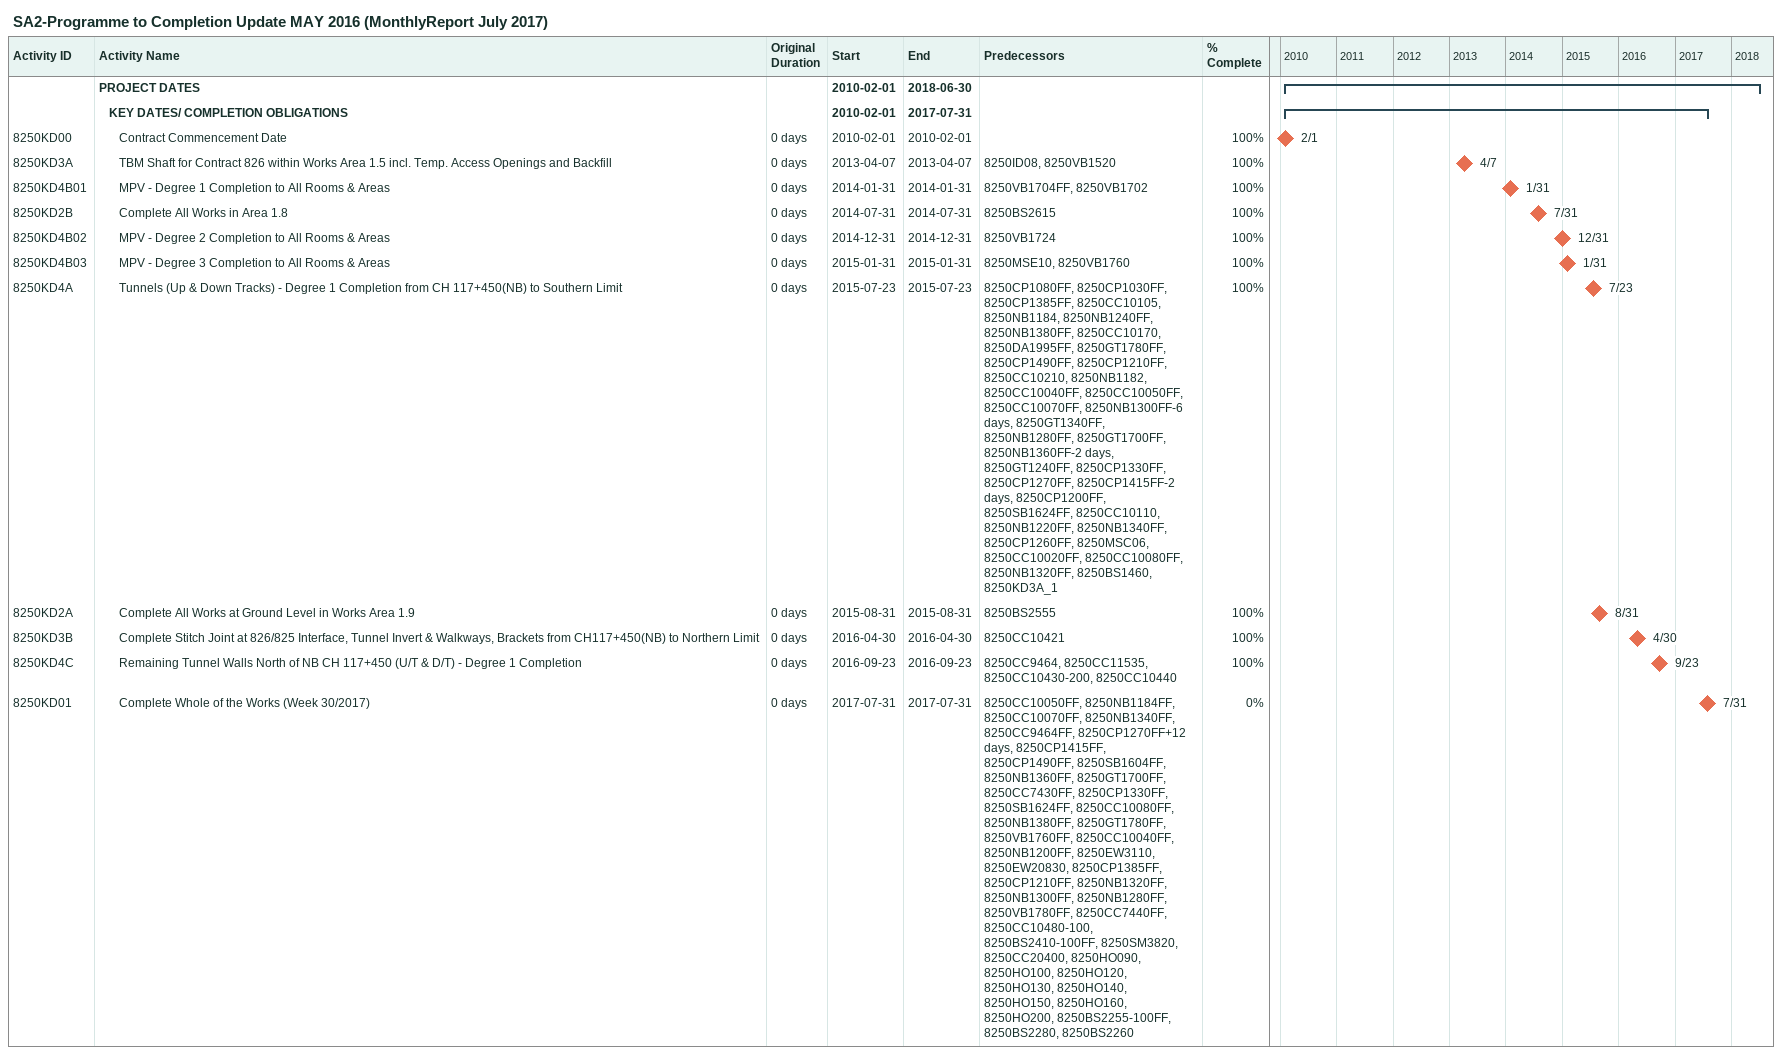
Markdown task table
SA2-Programme to Completion Update MAY 2016 (MonthlyReport July 2017)

| ID | Level | Task | Original duration | Start | Finish | Predecessors | % complete |
|---|---|---|---|---|---|---|---|
|  | 1 | **PROJECT DATES** |  | 2010-02-01 | 2018-06-30 |  |  |
|  | 2 | **KEY DATES/ COMPLETION OBLIGATIONS** |  | 2010-02-01 | 2017-07-31 |  |  |
| 8250KD00 | 3 | Contract Commencement Date | 0d | 2010-02-01 | 2010-02-01 |  | 100 |
| 8250KD3A | 3 | TBM Shaft for Contract 826 within Works Area 1.5 incl. Temp. Access Openings and Backfill | 0d | 2013-04-07 | 2013-04-07 | 8250ID08, 8250VB1520 | 100 |
| 8250KD4B01 | 3 | MPV - Degree 1 Completion to All Rooms & Areas | 0d | 2014-01-31 | 2014-01-31 | 8250VB1704FF, 8250VB1702 | 100 |
| 8250KD2B | 3 | Complete All Works in Area 1.8 | 0d | 2014-07-31 | 2014-07-31 | 8250BS2615 | 100 |
| 8250KD4B02 | 3 | MPV - Degree 2 Completion to All Rooms & Areas | 0d | 2014-12-31 | 2014-12-31 | 8250VB1724 | 100 |
| 8250KD4B03 | 3 | MPV - Degree 3 Completion to All Rooms & Areas | 0d | 2015-01-31 | 2015-01-31 | 8250MSE10, 8250VB1760 | 100 |
| 8250KD4A | 3 | Tunnels (Up & Down Tracks) - Degree 1 Completion from CH 117+450(NB) to Southern Limit | 0d | 2015-07-23 | 2015-07-23 | 8250CP1080FF, 8250CP1030FF, 8250CP1385FF, 8250CC10105, 8250NB1184, 8250NB1240FF, 8250NB1380FF, 8250CC10170, 8250DA1995FF, 8250GT1780FF, 8250CP1490FF, 8250CP1210FF, 8250CC10210, 8250NB1182, 8250CC10040FF, 8250CC10050FF, 8250CC10070FF, 8250NB1300FF-6d, 8250GT1340FF, 8250NB1280FF, 8250GT1700FF, 8250NB1360FF-2d, 8250GT1240FF, 8250CP1330FF, 8250CP1270FF, 8250CP1415FF-2d, 8250CP1200FF, 8250SB1624FF, 8250CC10110, 8250NB1220FF, 8250NB1340FF, 8250CP1260FF, 8250MSC06, 8250CC10020FF, 8250CC10080FF, 8250NB1320FF, 8250BS1460, 8250KD3A_1 | 100 |
| 8250KD2A | 3 | Complete All Works at Ground Level in Works Area 1.9 | 0d | 2015-08-31 | 2015-08-31 | 8250BS2555 | 100 |
| 8250KD3B | 3 | Complete Stitch Joint at 826/825 Interface, Tunnel Invert & Walkways, Brackets from CH117+450(NB) to Northern Limit | 0d | 2016-04-30 | 2016-04-30 | 8250CC10421 | 100 |
| 8250KD4C | 3 | Remaining Tunnel Walls North of NB CH 117+450 (U/T & D/T) - Degree 1 Completion | 0d | 2016-09-23 | 2016-09-23 | 8250CC9464, 8250CC11535, 8250CC10430-200, 8250CC10440 | 100 |
| 8250KD01 | 3 | Complete Whole of the Works (Week 30/2017) | 0d | 2017-07-31 | 2017-07-31 | 8250CC10050FF, 8250NB1184FF, 8250CC10070FF, 8250NB1340FF, 8250CC9464FF, 8250CP1270FF+12d, 8250CP1415FF, 8250CP1490FF, 8250SB1604FF, 8250NB1360FF, 8250GT1700FF, 8250CC7430FF, 8250CP1330FF, 8250SB1624FF, 8250CC10080FF, 8250NB1380FF, 8250GT1780FF, 8250VB1760FF, 8250CC10040FF, 8250NB1200FF, 8250EW3110, 8250EW20830, 8250CP1385FF, 8250CP1210FF, 8250NB1320FF, 8250NB1300FF, 8250NB1280FF, 8250VB1780FF, 8250CC7440FF, 8250CC10480-100, 8250BS2410-100FF, 8250SM3820, 8250CC20400, 8250HO090, 8250HO100, 8250HO120, 8250HO130, 8250HO140, 8250HO150, 8250HO160, 8250HO200, 8250BS2255-100FF, 8250BS2280, 8250BS2260 | 0 |
